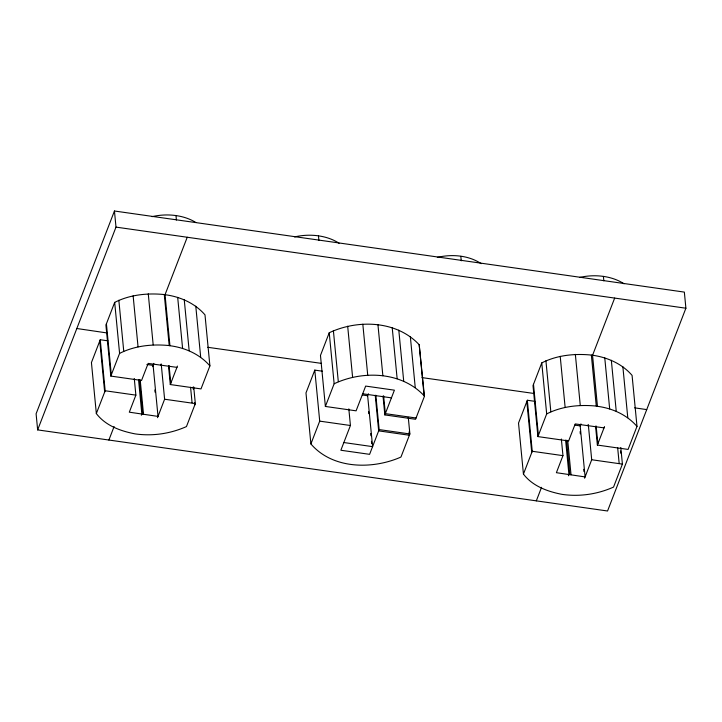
<?xml version="1.0" encoding="UTF-8"?>
<svg xmlns="http://www.w3.org/2000/svg" width="722" height="722" viewBox="0 0 722 722"><rect width="100%" height="100%" fill="white"/><g stroke="black" fill="none" stroke-linecap="round" stroke-linejoin="round"><path stroke-width="1.08" d="M176.962 367.363L148.154 363.41L141.548 380.458L110.827 376.081L105.917 325.071L114.681 302.392C129.87 294.657 147.478 292.879 164.282 294.558L165.031 294.711C180.175 296.652 194.877 303.195 204.994 314.864L209.903 365.883L201.005 388.914L170.293 384.546L177.441 366.081M604.052 427.884L575.235 423.922L568.629 440.971L537.917 436.593L533.007 385.584L541.762 362.904C556.951 355.17 574.568 353.392 591.363 355.071C606.742 357.056 621.804 363.446 632.075 375.377L636.994 426.395L628.086 449.427L597.374 445.059L604.522 426.594M362.706 393.779L365.657 386.08L394.402 390.169L384.835 414.915L415.556 419.283L424.455 396.252L419.193 344.746C396.712 320.505 357.697 319.277 329.232 332.761L320.469 355.441L325.378 406.45L356.09 410.827L362.706 393.779L391.45 397.867M107.93 340.838L100.25 339.746L91.432 362.552L96.342 413.571C105.565 425.718 120.619 431.079 135.068 433.877C152.468 436.386 170.41 433.732 186.456 426.576L195.328 403.598L193.722 386.965M375.846 395.214L379.158 429.59L369.601 454.337L340.865 450.248L350.423 425.502L348.825 408.869M408.273 417.334L409.879 433.967L400.999 456.945L400.313 457.342C371.776 469.634 332.418 469.119 310.893 443.94L305.984 392.921L314.792 370.115L322.472 371.207M620.812 447.478L622.409 464.111L613.538 487.088C597.5 494.254 579.558 496.898 562.158 494.389C547.7 491.592 532.646 486.24 523.432 474.083L518.522 423.074L527.331 400.259L535.011 401.351M134.274 378.499L135.871 395.133L129.31 412.181L158.019 416.404L164.607 399.221L161.304 364.845M153.885 363.365L152.595 366.668M343.862 442.541L372.606 446.638L367.642 395.755L368.41 393.77M561.355 439.012L562.961 455.645L556.391 472.693L585.1 476.917L591.697 459.743L588.385 425.357M584.585 478.199L585.1 476.917L580.19 425.908L580.966 423.886M114.446 211.005L36.1 413.787L37.652 429.897L607.554 510.996L685.9 308.213L684.348 292.103L114.446 211.005L115.998 227.114L37.652 429.897M96.342 413.571L105.159 390.764L100.25 339.746M110.827 376.081L119.59 353.401L114.681 302.392M108.887 440.032L114.103 426.54M187.233 237.258L165.031 294.711L169.941 345.73C185.094 347.661 199.795 354.204 209.903 365.883M141.341 415.24L141.837 413.959L138.525 379.582M160.681 365.188L161.177 363.906M310.893 443.94L319.711 421.134L314.792 370.115M325.378 406.45L334.142 383.77L329.232 332.761M523.432 474.083L532.24 451.277L527.331 400.259M537.917 436.593L546.68 413.923L541.762 362.904M536.32 500.851L541.554 487.305M614.666 298.078L592.545 355.323L597.455 406.333C612.464 408.255 626.967 414.861 636.994 426.395M568.422 475.762L568.918 474.471L565.615 440.095M587.762 425.709L588.259 424.419M157.504 417.686L158.019 416.404L153.109 365.386L146.891 364.457M119.59 353.401C134.779 345.667 152.387 343.898 169.192 345.567L169.941 345.73M334.142 383.77C362.606 370.287 401.622 371.514 424.103 395.755L424.455 396.252M546.68 413.923C561.869 406.179 579.477 404.41 596.273 406.08L597.455 406.333M437.342 257.384C451.945 253.945 468.533 255.272 481.231 263.665M164.607 399.221L195.328 403.598M591.697 459.743L622.409 464.111M107.47 333.013L76.821 328.51M207.755 347.291L321.552 363.401M421.955 377.606L533.486 393.4M115.998 227.114L685.9 308.213M416.053 418.002L385.331 413.634L383.626 395.882M532.24 451.277L562.961 455.645M319.711 421.134L350.423 425.502M379.158 429.59L409.879 433.967M105.159 390.764L135.871 395.133M634.629 407.84L646.731 409.6M574.775 425.087L580.19 425.908M362.254 394.943L367.642 395.755M368.545 411.423L368.762 413.634M370.702 433.543L370.918 435.754M371.451 441.286L371.668 443.498M622.86 366.677L627.779 417.686M620.532 450.979L620.749 453.19M603.402 276.4L603.836 280.867M611.335 360.287L616.245 411.305M617.662 447.784L619.16 463.307M604.765 357.895L609.675 408.914M591.363 355.071L596.273 406.08M596.164 426.034L597.87 443.777M595.56 426.206L597.374 445.059M575.353 354.358L580.271 405.376M580.1 431.621L580.317 433.841M583.728 469.327L583.945 471.547M560.218 356.352L565.127 407.37M567.718 440.42L571.03 474.796M566.508 440.23L569.82 474.616M545.922 360.747L550.832 411.766M533.495 384.303L538.413 435.312M526.834 401.549L531.744 452.559M460.835 256.364L461.268 260.832M419.193 344.746L424.103 395.755M410.331 336.524L415.24 387.543M409.067 431.918L409.383 435.249L378.671 430.872L375.25 395.385M398.797 330.144L403.706 381.153M392.226 327.752L397.145 378.761M377.949 324.738L382.868 375.756M383.021 396.062L384.835 414.915M362.823 324.214L367.733 375.232M347.679 326.209L352.598 377.218M333.383 330.604L338.302 381.622M318.456 235.85L318.889 240.318M195.779 306.155L200.689 357.173M193.126 387.136L193.343 389.348M194.624 402.659L194.841 404.88M184.254 299.774L189.164 350.784M175.978 215.571L176.412 220.039M190.581 387.272L192.07 402.795M177.684 297.383L182.594 348.392M164.282 294.558L169.192 345.567M169.074 365.512L170.789 383.265M168.479 365.693L170.293 384.546M148.272 293.845L153.181 344.863M154.833 389.961L155.049 392.181M133.137 295.839L138.046 346.849M140.194 379.835L143.507 414.22M139.427 379.718L142.73 414.094M118.841 300.235L123.751 351.253M106.414 323.781L111.323 374.799M99.753 341.028L104.663 392.046M294.54 236.924A46.307 32.165 -5.5 0 1 339.087 243.26M579.495 277.474A46.307 32.165 -5.5 0 1 624.043 283.809M152.062 216.654A46.307 32.165 -5.5 0 1 195.761 222.439"/></g></svg>
